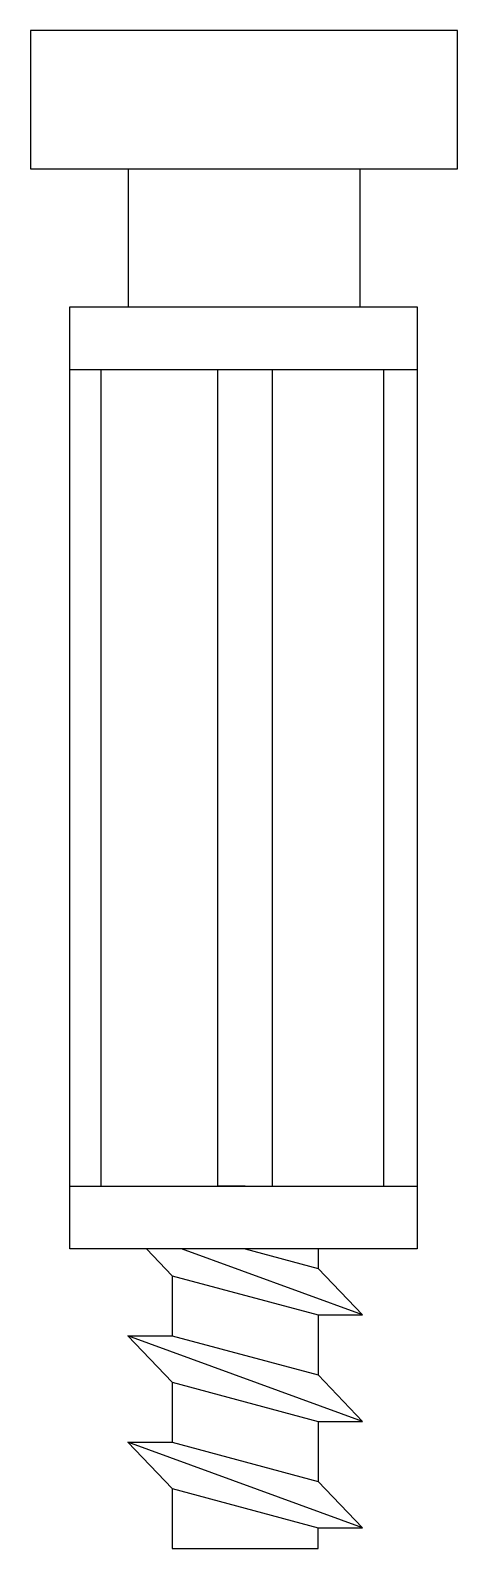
# Model space of a CAD drawing. Header units: centimetres. Extents: x -0.18 to 0.36, y 0 to 1.93.
import ezdxf

# ---------------------------------------------------------------- set-up
doc = ezdxf.new("R2010")
doc.units = ezdxf.units.CM
doc.header["$MEASUREMENT"] = 0
doc.layers.add('viti e cerniere', color=3, linetype='Continuous')

msp = doc.modelspace()

# ---------------------------------------------------------------- linework, layer by layer
at = {"layer": 'viti e cerniere'}
for p, q in [((-0.0562, 1.7581), (-0.0562, 1.5824)), ((0.2394, 1.7581), (0.2394, 1.5824)), ((-0.1304, 0.3818), (-0.1304, 1.5824)), ((-0.1304, 1.5824), (-0.0562, 1.5824)), ((-0.0562, 1.5824), (0.2269, 1.5824)), ((0.2269, 1.5824), (0.2394, 1.5824)), ((0.2394, 1.5824), (0.3123, 1.5824)), ((0.3123, 1.5824), (0.3123, 0.3818)), ((-0.1304, 1.5024), (0.3123, 1.5024)), ((-0.0905, 0.4618), (-0.0905, 1.5024)), ((0.0581, 0.4618), (0.0581, 1.5024)), ((0.1281, 0.4618), (0.1281, 1.5024)), ((0.2695, 1.5024), (0.2695, 0.4618)), ((0.3123, 1.5024), (0.3123, 1.5024)), ((-0.1304, 0.4618), (0.3123, 0.4618)), ((0.0931, 0.4618), (0.0581, 0.4618)), ((0.0756, 0.4618), (0.1106, 0.4618)), ((0.0931, 0.4618), (0.1281, 0.4618)), ((0.3123, 0.3818), (-0.1304, 0.3818)), ((0.1863, 0.3818), (0.1863, 0.3568)), ((0, 0.3477), (0, 0.2712)), ((0.1863, 0.2978), (0.1863, 0.2213)), ((0, 0.2121), (0, 0.1356)), ((0.1863, 0.1622), (0.1863, 0.0857)), ((0, 0.0765), (0, 0)), ((0.1863, 0), (0.1863, 0.0266)), ((0, 0), (0.1863, 0))]:
    msp.add_line(p, q, dxfattribs=at)
msp.add_lwpolyline([(0.3639, 1.7581), (0.3639, 1.9346), (-0.1807, 1.9346), (-0.1807, 1.7581)], close=True, dxfattribs=at)
for points in [[(-0.0327, 0.3818), (0, 0.3477), (0.1863, 0.2978), (0.2428, 0.2978), (0.012, 0.3818)], [(0.0931, 0.3818), (0.1863, 0.3568), (0.2428, 0.2978)], [(-0.0566, 0.2712), (0, 0.2121), (0.1863, 0.1622), (0.2428, 0.1622), (-0.0566, 0.2712), (0, 0.2712), (0.1863, 0.2213), (0.2428, 0.1622)], [(-0.0566, 0.1356), (0, 0.0765), (0.1863, 0.0266), (0.2428, 0.0266), (-0.0566, 0.1356), (0, 0.1356), (0.1863, 0.0857), (0.2428, 0.0266)]]:
    msp.add_lwpolyline(points, dxfattribs=at)

doc.saveas('drawing.dxf')
